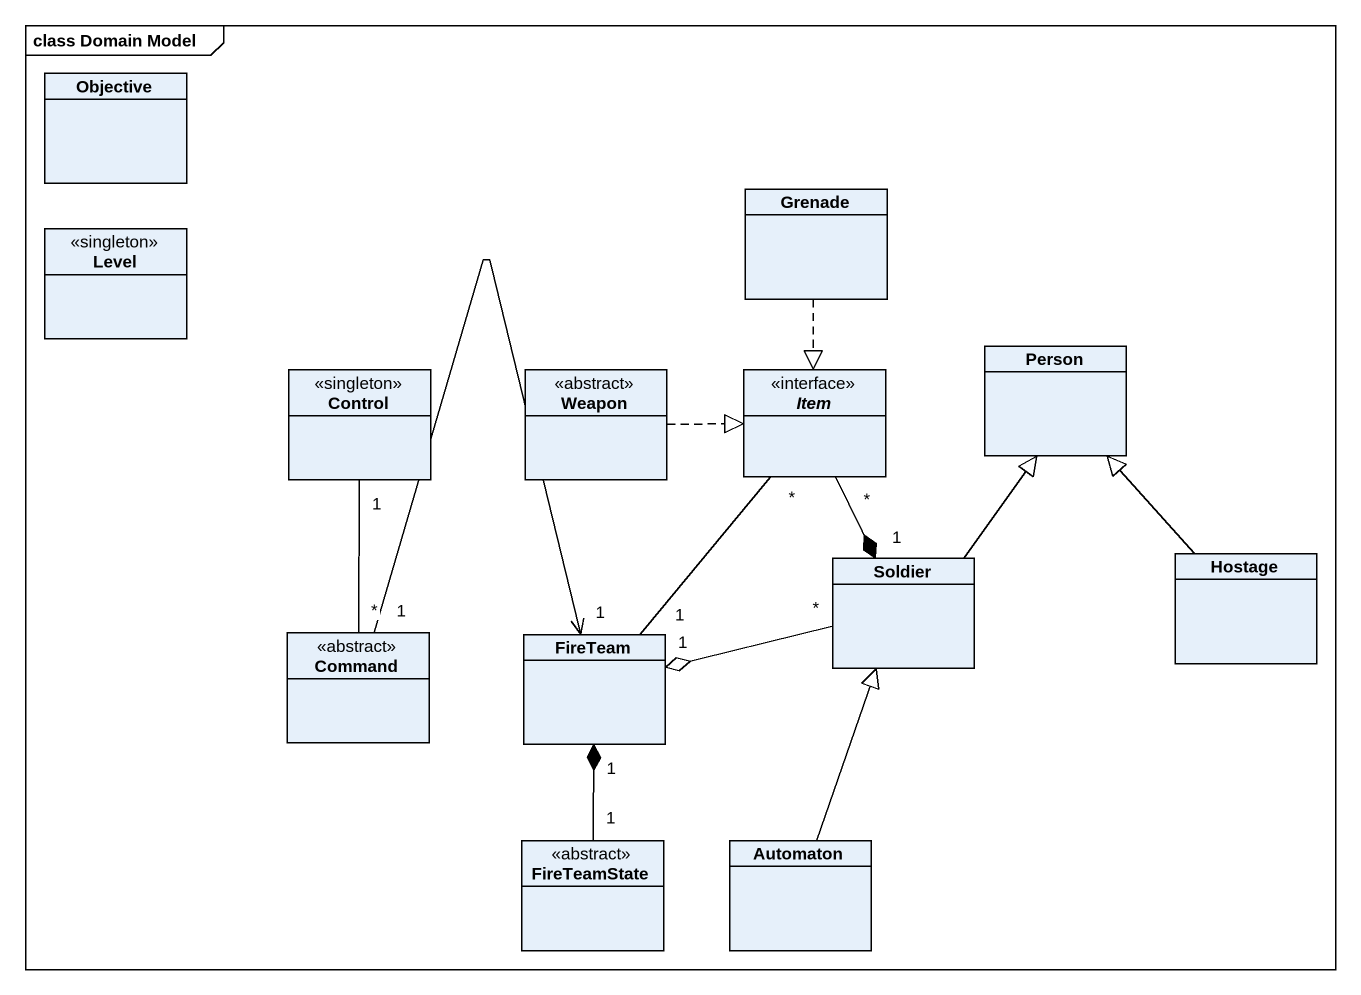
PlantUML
@startuml
mainframe class Domain Model
hide circle
hide empty members
class Objective
class Level <<singleton>>
class Grenade
class "Control" as Control_ <<singleton>>
class Weapon <<abstract>>
interface Item <<interface>>
class "Person" as Person_
class Soldier
class Hostage
class Command <<abstract>>
class FireTeam
class FireTeamState <<abstract>>
class Automaton
Grenade ..|> Item
Control_ "1" -- "*" Command
Weapon .right.|> Item
Item "*" --* "1" Soldier
Soldier -up-|> Person_
Soldier "*" -left-o "1" FireTeam
Hostage -up-|> Person_
Command "1" -right-> "1" FireTeam
FireTeam "1" -up- "*" Item
FireTeamState "1" -up-* "1" FireTeam
Automaton -up-|> Soldier
@enduml
